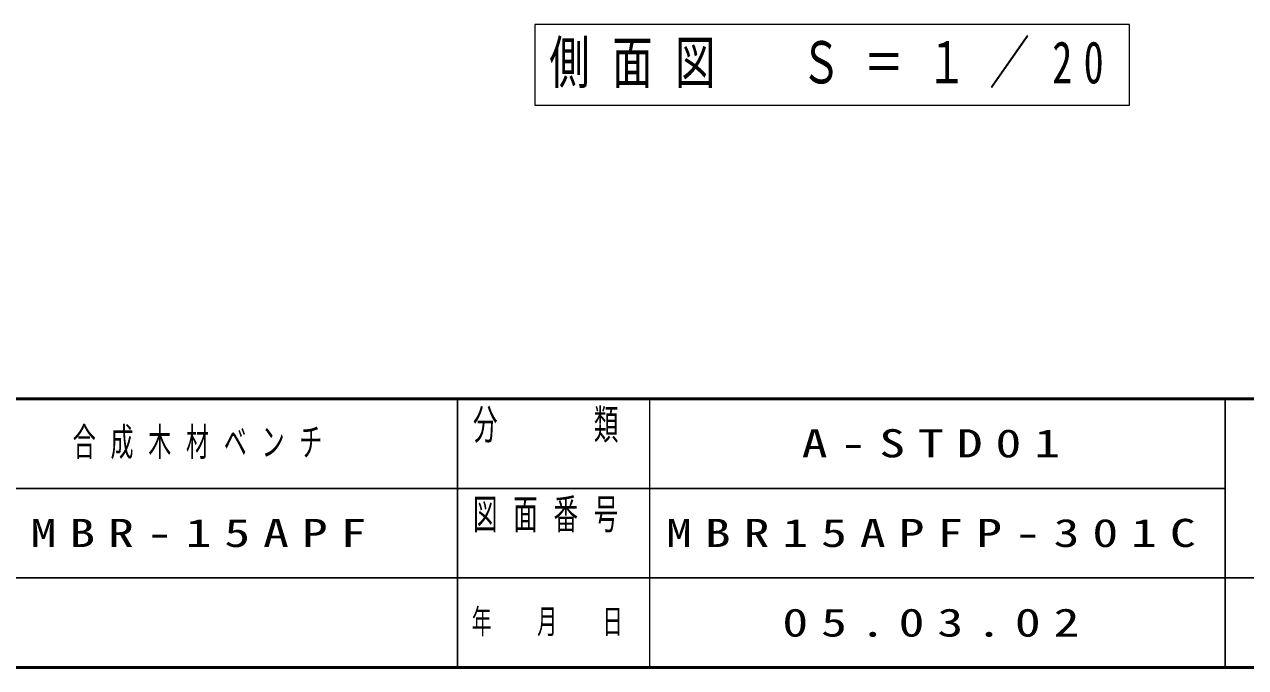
# Model space of a CAD drawing. Units: millimetres on the paper, scale 1:20. Extents: x -726 to 0, y -5 to 257.
# Drawn here: x -163.9 to -68.4, y 0 to 50.2 of the extents above; entities that cross this region are included whole.
import ezdxf

# ---------------------------------------------------------------- set-up
doc = ezdxf.new("R2010")
doc.units = ezdxf.units.MM
doc.layers.add('1_20', color=7, linetype='Continuous', lineweight=25)
doc.layers.add('NAKAMURA図枠', color=7, linetype='Continuous', lineweight=13)
doc.layers.add('99', color=7, linetype='Continuous')
doc.styles.add('ＭＳ ゴシック', font='')
doc.styles.get('ＭＳ ゴシック').set_extended_font_data('MS Gothic')

msp = doc.modelspace()

# ---------------------------------------------------------------- linework, layer by layer
at = {"layer": '1_20', "lineweight": 13}
for p, q in [((-77.474, 50.238), (-123.974, 50.238)), ((-123.974, 50.238), (-123.974, 43.938)), ((-77.474, 43.938), (-77.474, 50.238)), ((-123.974, 43.938), (-77.474, 43.938))]:
    msp.add_line(p, q, dxfattribs=at)
at = {"layer": 'NAKAMURA図枠', "lineweight": 50}
for p, q in [((-365, 21), (0, 21)), ((-365, 0), (0, 0))]:
    msp.add_line(p, q, dxfattribs=at)
at = {"layer": 'NAKAMURA図枠', "lineweight": 25}
for p, q in [((-130, 21), (-130, 0)), ((-70, 21), (-70, 0)), ((-182.5, 14), (-70, 14)), ((-237.5, 7), (0, 7))]:
    msp.add_line(p, q, dxfattribs=at)
at = {"layer": 'NAKAMURA図枠'}
msp.add_line((-115, 21), (-115, 0), dxfattribs=at)

# ---------------------------------------------------------------- texts
at = {"layer": '1_20', "insert": (-100.724, 47.088), "char_height": 3.299, "attachment_point": 5, "style": 'ＭＳ ゴシック'}
msp.add_mtext('\\T1.56;\\W0.7;側面図\u3000Ｓ＝１／20', dxfattribs=at)
at = {"layer": '99', "char_height": 2.199, "attachment_point": 5, "style": 'ＭＳ ゴシック'}
for s, insert in [('\\T1.64;\\W0.6;合成木材ベンチ', (-149.75, 17.5)), ('\\T1.5;\\W1.35;A-STD01', (-92.5, 17.5)), ('\\T1.5;\\W1.35;MBR-15APF', (-149.75, 10.5)), ('\\T1.5;\\W1.35;MBR15APFP-301C', (-92.5, 10.5)), ('\\T1.5;\\W1.35;05.03.02', (-92.5, 3.5))]:
    msp.add_mtext(s, dxfattribs=dict(at, insert=insert))
at = {"layer": 'NAKAMURA図枠', "style": 'ＭＳ ゴシック'}
for s, insert, char_height, attachment_point in [('\\T1.64;\\W0.6;分\u3000\u3000類', (-122.5, 20.167), 2.346, 2), ('\\T1.64;\\W0.6;図面番号', (-122.5, 13.167), 2.346, 2), ('\\T1.64;\\W0.6;年\u3000月\u3000日', (-122.5, 3.5), 1.906, 5)]:
    msp.add_mtext(s, dxfattribs=dict(at, insert=insert, char_height=char_height, attachment_point=attachment_point))

doc.saveas('drawing.dxf')
